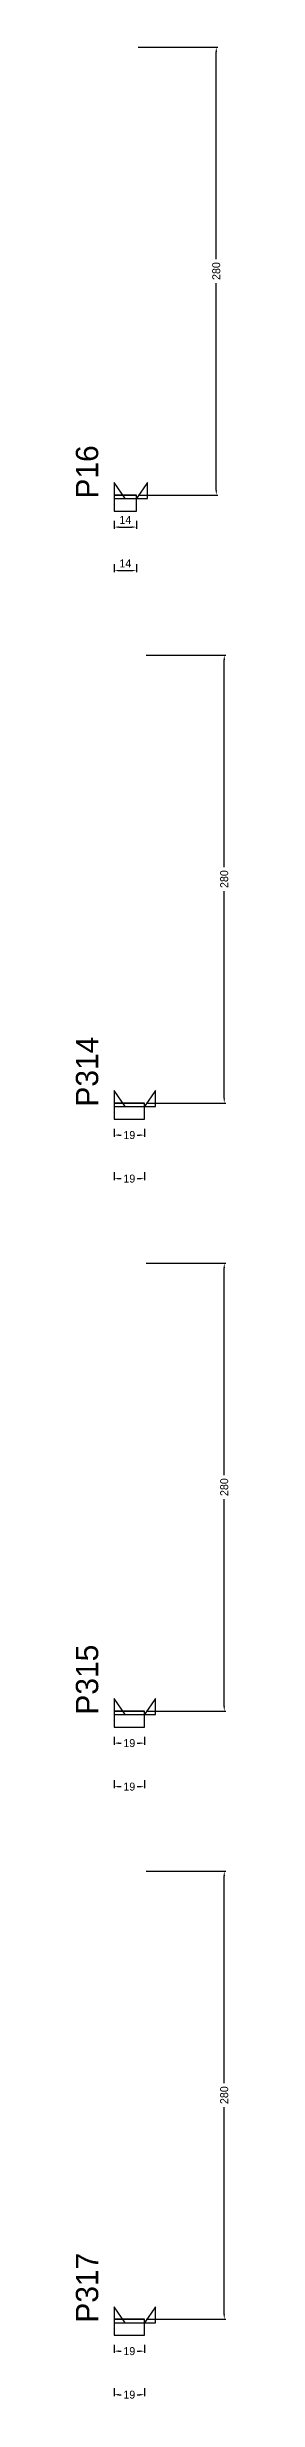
# Model space of a CAD drawing. Header units: centimetres. Extents: x -12000 to 4089, y -6086 to 2114.
# Drawn here: x 3976 to 4072, y -1188 to 282 of the extents above; entities that cross this region are included whole.
import ezdxf

# ---------------------------------------------------------------- set-up
doc = ezdxf.new("R2010")
doc.units = ezdxf.units.CM
for name, color, linetype in [('NOMENCLATURA', 7, 'Continuous'), ('SARR_2.2x10', 60, 'Continuous'), ('SARR_2.2x7', 40, 'Continuous')]:
    doc.layers.add(name, color=color, linetype=linetype)
doc.dimstyles.new('PAINEL-NOVA', dxfattribs={"dimtxt": 5, "dimasz": 3, "dimexe": 1, "dimexo": 1, "dimgap": 1, "dimtad": 1, "dimcen": 2.5, "dimazin": 3, "dimtfac": 1, "dimtmove": 0, "dimatfit": 3})

# ---------------------------------------------------------------- blocks, each defined once
blk = doc.blocks.new('_CLOSEDFILLED')
at = {"color": 0, "linetype": 'BYBLOCK'}
blk.add_solid([(-1, 0.16), (0, 0), (-1, -0.16)], dxfattribs=at)
blk = doc.blocks.new('*D21')
for p, q in [((4000, -13.8), (4000, -18.8)), ((4014, -13.8), (4014, -18.8)), ((4003, -17.8), (4011, -17.8))]:
    blk.add_line(p, q)
at = {"layer": 'Defpoints'}
for p in [(4000, -12.8), (4014, -12.8), (4000, -17.8)]:
    blk.add_point(p, dxfattribs=at)
at = {"layer": 'SARR_2.2x10', "xscale": 3, "yscale": 3, "rotation": 180}
blk.add_blockref('_CLOSEDFILLED', (4000, -17.8), dxfattribs=at)
at = {"layer": 'SARR_2.2x10', "xscale": 3, "yscale": 3}
blk.add_blockref('_CLOSEDFILLED', (4014, -17.8), dxfattribs=at)
at = {"layer": 'SARR_2.2x10', "insert": (4007, -13.3), "char_height": 5, "attachment_point": 5}
blk.add_mtext('14', dxfattribs=at)
blk = doc.blocks.new('*D22')
for p, q in [((4015, 282.2), (4065, 282.2)), ((4064, 149.7), (4064, 279.2)), ((4064, 5.2), (4064, 134.7)), ((4015, 2.2), (4065, 2.2))]:
    blk.add_line(p, q)
at = {"layer": 'Defpoints'}
for p in [(4014, 282.2), (4014, 2.2), (4064, 2.2)]:
    blk.add_point(p, dxfattribs=at)
at = {"layer": 'SARR_2.2x10', "xscale": 3, "yscale": 3}
for p, rotation in [((4064, 282.2), 90), ((4064, 2.2), 270)]:
    blk.add_blockref('_CLOSEDFILLED', p, dxfattribs=dict(at, rotation=rotation))
at = {"layer": 'SARR_2.2x10', "insert": (4064, 142.2), "char_height": 5, "attachment_point": 5, "rotation": 90}
blk.add_mtext('280', dxfattribs=at)
blk = doc.blocks.new('*D23')
for p, q in [((4015, 282.2), (4065, 282.2)), ((4064, 149.7), (4064, 279.2)), ((4064, 5.2), (4064, 134.7)), ((4015, 2.2), (4065, 2.2))]:
    blk.add_line(p, q)
at = {"layer": 'Defpoints'}
for p in [(4014, 282.2), (4014, 2.2), (4064, 2.2)]:
    blk.add_point(p, dxfattribs=at)
at = {"layer": 'SARR_2.2x10', "xscale": 3, "yscale": 3}
for p, rotation in [((4064, 282.2), 90), ((4064, 2.2), 270)]:
    blk.add_blockref('_CLOSEDFILLED', p, dxfattribs=dict(at, rotation=rotation))
at = {"layer": 'SARR_2.2x10', "insert": (4064, 142.2), "char_height": 5, "attachment_point": 5, "rotation": 90}
blk.add_mtext('280', dxfattribs=at)
blk = doc.blocks.new('*D24')
for p, q in [((4015, 282.2), (4065, 282.2)), ((4064, 149.7), (4064, 279.2)), ((4064, 5.2), (4064, 134.7)), ((4015, 2.2), (4065, 2.2))]:
    blk.add_line(p, q)
at = {"layer": 'Defpoints'}
for p in [(4014, 282.2), (4014, 2.2), (4064, 2.2)]:
    blk.add_point(p, dxfattribs=at)
at = {"layer": 'SARR_2.2x10', "xscale": 3, "yscale": 3}
for p, rotation in [((4064, 282.2), 90), ((4064, 2.2), 270)]:
    blk.add_blockref('_CLOSEDFILLED', p, dxfattribs=dict(at, rotation=rotation))
at = {"layer": 'SARR_2.2x10', "insert": (4064, 142.2), "char_height": 5, "attachment_point": 5, "rotation": 90}
blk.add_mtext('280', dxfattribs=at)
blk = doc.blocks.new('*D25')
for p, q in [((4015, 282.2), (4065, 282.2)), ((4064, 149.7), (4064, 279.2)), ((4064, 5.2), (4064, 134.7)), ((4015, 2.2), (4065, 2.2))]:
    blk.add_line(p, q)
at = {"layer": 'Defpoints'}
for p in [(4014, 282.2), (4014, 2.2), (4064, 2.2)]:
    blk.add_point(p, dxfattribs=at)
at = {"layer": 'SARR_2.2x10', "xscale": 3, "yscale": 3}
for p, rotation in [((4064, 282.2), 90), ((4064, 2.2), 270)]:
    blk.add_blockref('_CLOSEDFILLED', p, dxfattribs=dict(at, rotation=rotation))
at = {"layer": 'SARR_2.2x10', "insert": (4064, 142.2), "char_height": 5, "attachment_point": 5, "rotation": 90}
blk.add_mtext('280', dxfattribs=at)
blk = doc.blocks.new('*D26')
for p, q in [((4000, -41), (4000, -46)), ((4014, -41), (4014, -46)), ((4003, -45), (4011, -45))]:
    blk.add_line(p, q)
at = {"layer": 'Defpoints'}
for p in [(4000, -40), (4014, -40), (4000, -45)]:
    blk.add_point(p, dxfattribs=at)
at = {"layer": 'SARR_2.2x10', "xscale": 3, "yscale": 3, "rotation": 180}
blk.add_blockref('_CLOSEDFILLED', (4000, -45), dxfattribs=at)
at = {"layer": 'SARR_2.2x10', "xscale": 3, "yscale": 3}
blk.add_blockref('_CLOSEDFILLED', (4014, -45), dxfattribs=at)
at = {"layer": 'SARR_2.2x10', "insert": (4007, -40.5), "char_height": 5, "attachment_point": 5}
blk.add_mtext('14', dxfattribs=at)
blk = doc.blocks.new('GRA-E')
at = {"layer": 'SARR_2.2x7'}
blk.add_lwpolyline([(0, 0), (7, 0), (0, 10)], close=True, dxfattribs=at)
blk = doc.blocks.new('GRA-D')
at = {"layer": 'SARR_2.2x7'}
blk.add_lwpolyline([(0, 0), (7, 0), (7, 10)], close=True, dxfattribs=at)
blk = doc.blocks.new('*D47')
for p, q in [((4000, -393.8), (4000, -398.8)), ((4019, -393.8), (4019, -398.8)), ((4003, -397.8), (4004.5, -397.8)), ((4014.5, -397.8), (4016, -397.8))]:
    blk.add_line(p, q)
at = {"layer": 'Defpoints'}
for p in [(4000, -392.8), (4019, -392.8), (4000, -397.8)]:
    blk.add_point(p, dxfattribs=at)
at = {"layer": 'SARR_2.2x10', "xscale": 3, "yscale": 3, "rotation": 180}
blk.add_blockref('_CLOSEDFILLED', (4000, -397.8), dxfattribs=at)
at = {"layer": 'SARR_2.2x10', "xscale": 3, "yscale": 3}
blk.add_blockref('_CLOSEDFILLED', (4019, -397.8), dxfattribs=at)
at = {"layer": 'SARR_2.2x10', "insert": (4009.5, -397.8), "char_height": 5, "attachment_point": 5}
blk.add_mtext('19', dxfattribs=at)
blk = doc.blocks.new('*D48')
for p, q in [((4020, -97.8), (4070, -97.8)), ((4069, -230.3), (4069, -100.8)), ((4069, -374.8), (4069, -245.3)), ((4020, -377.8), (4070, -377.8))]:
    blk.add_line(p, q)
at = {"layer": 'Defpoints'}
for p in [(4019, -97.8), (4019, -377.8), (4069, -377.8)]:
    blk.add_point(p, dxfattribs=at)
at = {"layer": 'SARR_2.2x10', "xscale": 3, "yscale": 3}
for p, rotation in [((4069, -97.8), 90), ((4069, -377.8), 270)]:
    blk.add_blockref('_CLOSEDFILLED', p, dxfattribs=dict(at, rotation=rotation))
at = {"layer": 'SARR_2.2x10', "insert": (4069, -237.8), "char_height": 5, "attachment_point": 5, "rotation": 90}
blk.add_mtext('280', dxfattribs=at)
blk = doc.blocks.new('*D49')
for p, q in [((4020, -97.8), (4070, -97.8)), ((4069, -230.3), (4069, -100.8)), ((4069, -374.8), (4069, -245.3)), ((4020, -377.8), (4070, -377.8))]:
    blk.add_line(p, q)
at = {"layer": 'Defpoints'}
for p in [(4019, -97.8), (4019, -377.8), (4069, -377.8)]:
    blk.add_point(p, dxfattribs=at)
at = {"layer": 'SARR_2.2x10', "xscale": 3, "yscale": 3}
for p, rotation in [((4069, -97.8), 90), ((4069, -377.8), 270)]:
    blk.add_blockref('_CLOSEDFILLED', p, dxfattribs=dict(at, rotation=rotation))
at = {"layer": 'SARR_2.2x10', "insert": (4069, -237.8), "char_height": 5, "attachment_point": 5, "rotation": 90}
blk.add_mtext('280', dxfattribs=at)
blk = doc.blocks.new('*D50')
for p, q in [((4020, -97.8), (4070, -97.8)), ((4069, -230.3), (4069, -100.8)), ((4069, -374.8), (4069, -245.3)), ((4020, -377.8), (4070, -377.8))]:
    blk.add_line(p, q)
at = {"layer": 'Defpoints'}
for p in [(4019, -97.8), (4019, -377.8), (4069, -377.8)]:
    blk.add_point(p, dxfattribs=at)
at = {"layer": 'SARR_2.2x10', "xscale": 3, "yscale": 3}
for p, rotation in [((4069, -97.8), 90), ((4069, -377.8), 270)]:
    blk.add_blockref('_CLOSEDFILLED', p, dxfattribs=dict(at, rotation=rotation))
at = {"layer": 'SARR_2.2x10', "insert": (4069, -237.8), "char_height": 5, "attachment_point": 5, "rotation": 90}
blk.add_mtext('280', dxfattribs=at)
blk = doc.blocks.new('*D51')
for p, q in [((4020, -97.8), (4070, -97.8)), ((4069, -230.3), (4069, -100.8)), ((4069, -374.8), (4069, -245.3)), ((4020, -377.8), (4070, -377.8))]:
    blk.add_line(p, q)
at = {"layer": 'Defpoints'}
for p in [(4019, -97.8), (4019, -377.8), (4069, -377.8)]:
    blk.add_point(p, dxfattribs=at)
at = {"layer": 'SARR_2.2x10', "xscale": 3, "yscale": 3}
for p, rotation in [((4069, -97.8), 90), ((4069, -377.8), 270)]:
    blk.add_blockref('_CLOSEDFILLED', p, dxfattribs=dict(at, rotation=rotation))
at = {"layer": 'SARR_2.2x10', "insert": (4069, -237.8), "char_height": 5, "attachment_point": 5, "rotation": 90}
blk.add_mtext('280', dxfattribs=at)
blk = doc.blocks.new('*D52')
for p, q in [((4000, -421), (4000, -426)), ((4003, -425), (4004.5, -425)), ((4014.5, -425), (4016, -425)), ((4019, -421), (4019, -426))]:
    blk.add_line(p, q)
at = {"layer": 'Defpoints'}
for p in [(4000, -420), (4000, -425), (4019, -420)]:
    blk.add_point(p, dxfattribs=at)
at = {"layer": 'SARR_2.2x10', "xscale": 3, "yscale": 3, "rotation": 180}
blk.add_blockref('_CLOSEDFILLED', (4000, -425), dxfattribs=at)
at = {"layer": 'SARR_2.2x10', "xscale": 3, "yscale": 3}
blk.add_blockref('_CLOSEDFILLED', (4019, -425), dxfattribs=at)
at = {"layer": 'SARR_2.2x10', "insert": (4009.5, -425), "char_height": 5, "attachment_point": 5}
blk.add_mtext('19', dxfattribs=at)
blk = doc.blocks.new('*D73')
for p, q in [((4000, -773.8), (4000, -778.8)), ((4003, -777.8), (4004.5, -777.8)), ((4014.5, -777.8), (4016, -777.8)), ((4019, -773.8), (4019, -778.8))]:
    blk.add_line(p, q)
at = {"layer": 'Defpoints'}
for p in [(4000, -772.8), (4000, -777.8), (4019, -772.8)]:
    blk.add_point(p, dxfattribs=at)
at = {"layer": 'SARR_2.2x10', "xscale": 3, "yscale": 3, "rotation": 180}
blk.add_blockref('_CLOSEDFILLED', (4000, -777.8), dxfattribs=at)
at = {"layer": 'SARR_2.2x10', "xscale": 3, "yscale": 3}
blk.add_blockref('_CLOSEDFILLED', (4019, -777.8), dxfattribs=at)
at = {"layer": 'SARR_2.2x10', "insert": (4009.5, -777.8), "char_height": 5, "attachment_point": 5}
blk.add_mtext('19', dxfattribs=at)
blk = doc.blocks.new('*D74')
for p, q in [((4020, -477.8), (4070, -477.8)), ((4069, -610.3), (4069, -480.8)), ((4069, -754.8), (4069, -625.3)), ((4020, -757.8), (4070, -757.8))]:
    blk.add_line(p, q)
at = {"layer": 'Defpoints'}
for p in [(4019, -477.8), (4019, -757.8), (4069, -757.8)]:
    blk.add_point(p, dxfattribs=at)
at = {"layer": 'SARR_2.2x10', "xscale": 3, "yscale": 3}
for p, rotation in [((4069, -477.8), 90), ((4069, -757.8), 270)]:
    blk.add_blockref('_CLOSEDFILLED', p, dxfattribs=dict(at, rotation=rotation))
at = {"layer": 'SARR_2.2x10', "insert": (4069, -617.8), "char_height": 5, "attachment_point": 5, "rotation": 90}
blk.add_mtext('280', dxfattribs=at)
blk = doc.blocks.new('*D75')
for p, q in [((4020, -477.8), (4070, -477.8)), ((4069, -610.3), (4069, -480.8)), ((4069, -754.8), (4069, -625.3)), ((4020, -757.8), (4070, -757.8))]:
    blk.add_line(p, q)
at = {"layer": 'Defpoints'}
for p in [(4019, -477.8), (4019, -757.8), (4069, -757.8)]:
    blk.add_point(p, dxfattribs=at)
at = {"layer": 'SARR_2.2x10', "xscale": 3, "yscale": 3}
for p, rotation in [((4069, -477.8), 90), ((4069, -757.8), 270)]:
    blk.add_blockref('_CLOSEDFILLED', p, dxfattribs=dict(at, rotation=rotation))
at = {"layer": 'SARR_2.2x10', "insert": (4069, -617.8), "char_height": 5, "attachment_point": 5, "rotation": 90}
blk.add_mtext('280', dxfattribs=at)
blk = doc.blocks.new('*D76')
for p, q in [((4020, -477.8), (4070, -477.8)), ((4069, -610.3), (4069, -480.8)), ((4069, -754.8), (4069, -625.3)), ((4020, -757.8), (4070, -757.8))]:
    blk.add_line(p, q)
at = {"layer": 'Defpoints'}
for p in [(4019, -477.8), (4019, -757.8), (4069, -757.8)]:
    blk.add_point(p, dxfattribs=at)
at = {"layer": 'SARR_2.2x10', "xscale": 3, "yscale": 3}
for p, rotation in [((4069, -477.8), 90), ((4069, -757.8), 270)]:
    blk.add_blockref('_CLOSEDFILLED', p, dxfattribs=dict(at, rotation=rotation))
at = {"layer": 'SARR_2.2x10', "insert": (4069, -617.8), "char_height": 5, "attachment_point": 5, "rotation": 90}
blk.add_mtext('280', dxfattribs=at)
blk = doc.blocks.new('*D77')
for p, q in [((4020, -477.8), (4070, -477.8)), ((4069, -610.3), (4069, -480.8)), ((4069, -754.8), (4069, -625.3)), ((4020, -757.8), (4070, -757.8))]:
    blk.add_line(p, q)
at = {"layer": 'Defpoints'}
for p in [(4019, -477.8), (4019, -757.8), (4069, -757.8)]:
    blk.add_point(p, dxfattribs=at)
at = {"layer": 'SARR_2.2x10', "xscale": 3, "yscale": 3}
for p, rotation in [((4069, -477.8), 90), ((4069, -757.8), 270)]:
    blk.add_blockref('_CLOSEDFILLED', p, dxfattribs=dict(at, rotation=rotation))
at = {"layer": 'SARR_2.2x10', "insert": (4069, -617.8), "char_height": 5, "attachment_point": 5, "rotation": 90}
blk.add_mtext('280', dxfattribs=at)
blk = doc.blocks.new('*D78')
for p, q in [((4000, -801), (4000, -806)), ((4003, -805), (4004.5, -805)), ((4014.5, -805), (4016, -805)), ((4019, -801), (4019, -806))]:
    blk.add_line(p, q)
at = {"layer": 'Defpoints'}
for p in [(4000, -800), (4000, -805), (4019, -800)]:
    blk.add_point(p, dxfattribs=at)
at = {"layer": 'SARR_2.2x10', "xscale": 3, "yscale": 3, "rotation": 180}
blk.add_blockref('_CLOSEDFILLED', (4000, -805), dxfattribs=at)
at = {"layer": 'SARR_2.2x10', "xscale": 3, "yscale": 3}
blk.add_blockref('_CLOSEDFILLED', (4019, -805), dxfattribs=at)
at = {"layer": 'SARR_2.2x10', "insert": (4009.5, -805), "char_height": 5, "attachment_point": 5}
blk.add_mtext('19', dxfattribs=at)
blk = doc.blocks.new('*D99')
for p, q in [((4000, -1153.8), (4000, -1158.8)), ((4003, -1157.8), (4004.5, -1157.8)), ((4014.5, -1157.8), (4016, -1157.8)), ((4019, -1153.8), (4019, -1158.8))]:
    blk.add_line(p, q)
at = {"layer": 'Defpoints'}
for p in [(4000, -1152.8), (4000, -1157.8), (4019, -1152.8)]:
    blk.add_point(p, dxfattribs=at)
at = {"layer": 'SARR_2.2x10', "xscale": 3, "yscale": 3, "rotation": 180}
blk.add_blockref('_CLOSEDFILLED', (4000, -1157.8), dxfattribs=at)
at = {"layer": 'SARR_2.2x10', "xscale": 3, "yscale": 3}
blk.add_blockref('_CLOSEDFILLED', (4019, -1157.8), dxfattribs=at)
at = {"layer": 'SARR_2.2x10', "insert": (4009.5, -1157.8), "char_height": 5, "attachment_point": 5}
blk.add_mtext('19', dxfattribs=at)
blk = doc.blocks.new('*D100')
for p, q in [((4020, -857.8), (4070, -857.8)), ((4069, -990.3), (4069, -860.8)), ((4069, -1134.8), (4069, -1005.3)), ((4020, -1137.8), (4070, -1137.8))]:
    blk.add_line(p, q)
at = {"layer": 'Defpoints'}
for p in [(4019, -857.8), (4019, -1137.8), (4069, -1137.8)]:
    blk.add_point(p, dxfattribs=at)
at = {"layer": 'SARR_2.2x10', "xscale": 3, "yscale": 3}
for p, rotation in [((4069, -857.8), 90), ((4069, -1137.8), 270)]:
    blk.add_blockref('_CLOSEDFILLED', p, dxfattribs=dict(at, rotation=rotation))
at = {"layer": 'SARR_2.2x10', "insert": (4069, -997.8), "char_height": 5, "attachment_point": 5, "rotation": 90}
blk.add_mtext('280', dxfattribs=at)
blk = doc.blocks.new('*D101')
for p, q in [((4020, -857.8), (4070, -857.8)), ((4069, -990.3), (4069, -860.8)), ((4069, -1134.8), (4069, -1005.3)), ((4020, -1137.8), (4070, -1137.8))]:
    blk.add_line(p, q)
at = {"layer": 'Defpoints'}
for p in [(4019, -857.8), (4019, -1137.8), (4069, -1137.8)]:
    blk.add_point(p, dxfattribs=at)
at = {"layer": 'SARR_2.2x10', "xscale": 3, "yscale": 3}
for p, rotation in [((4069, -857.8), 90), ((4069, -1137.8), 270)]:
    blk.add_blockref('_CLOSEDFILLED', p, dxfattribs=dict(at, rotation=rotation))
at = {"layer": 'SARR_2.2x10', "insert": (4069, -997.8), "char_height": 5, "attachment_point": 5, "rotation": 90}
blk.add_mtext('280', dxfattribs=at)
blk = doc.blocks.new('*D102')
for p, q in [((4020, -857.8), (4070, -857.8)), ((4069, -990.3), (4069, -860.8)), ((4069, -1134.8), (4069, -1005.3)), ((4020, -1137.8), (4070, -1137.8))]:
    blk.add_line(p, q)
at = {"layer": 'Defpoints'}
for p in [(4019, -857.8), (4019, -1137.8), (4069, -1137.8)]:
    blk.add_point(p, dxfattribs=at)
at = {"layer": 'SARR_2.2x10', "xscale": 3, "yscale": 3}
for p, rotation in [((4069, -857.8), 90), ((4069, -1137.8), 270)]:
    blk.add_blockref('_CLOSEDFILLED', p, dxfattribs=dict(at, rotation=rotation))
at = {"layer": 'SARR_2.2x10', "insert": (4069, -997.8), "char_height": 5, "attachment_point": 5, "rotation": 90}
blk.add_mtext('280', dxfattribs=at)
blk = doc.blocks.new('*D103')
for p, q in [((4020, -857.8), (4070, -857.8)), ((4069, -990.3), (4069, -860.8)), ((4069, -1134.8), (4069, -1005.3)), ((4020, -1137.8), (4070, -1137.8))]:
    blk.add_line(p, q)
at = {"layer": 'Defpoints'}
for p in [(4019, -857.8), (4019, -1137.8), (4069, -1137.8)]:
    blk.add_point(p, dxfattribs=at)
at = {"layer": 'SARR_2.2x10', "xscale": 3, "yscale": 3}
for p, rotation in [((4069, -857.8), 90), ((4069, -1137.8), 270)]:
    blk.add_blockref('_CLOSEDFILLED', p, dxfattribs=dict(at, rotation=rotation))
at = {"layer": 'SARR_2.2x10', "insert": (4069, -997.8), "char_height": 5, "attachment_point": 5, "rotation": 90}
blk.add_mtext('280', dxfattribs=at)
blk = doc.blocks.new('*D104')
for p, q in [((4000, -1181), (4000, -1186)), ((4003, -1185), (4004.5, -1185)), ((4014.5, -1185), (4016, -1185)), ((4019, -1181), (4019, -1186))]:
    blk.add_line(p, q)
at = {"layer": 'Defpoints'}
for p in [(4000, -1180), (4000, -1185), (4019, -1180)]:
    blk.add_point(p, dxfattribs=at)
at = {"layer": 'SARR_2.2x10', "xscale": 3, "yscale": 3, "rotation": 180}
blk.add_blockref('_CLOSEDFILLED', (4000, -1185), dxfattribs=at)
at = {"layer": 'SARR_2.2x10', "xscale": 3, "yscale": 3}
blk.add_blockref('_CLOSEDFILLED', (4019, -1185), dxfattribs=at)
at = {"layer": 'SARR_2.2x10', "insert": (4009.5, -1185), "char_height": 5, "attachment_point": 5}
blk.add_mtext('19', dxfattribs=at)

msp = doc.modelspace()

# ---------------------------------------------------------------- linework, layer by layer
at = {"layer": 'SARR_2.2x10'}
for p, q in [((4014, 2.2), (4000, 2.2)), ((4000, 2.2), (4000, -7.8)), ((4014, -7.8), (4014, 2.2)), ((4000, -7.8), (4014, -7.8)), ((4019, -377.8), (4000, -377.8)), ((4000, -377.8), (4000, -387.8)), ((4019, -387.8), (4019, -377.8)), ((4000, -387.8), (4019, -387.8)), ((4019, -757.8), (4000, -757.8)), ((4000, -757.8), (4000, -767.8)), ((4019, -767.8), (4019, -757.8)), ((4000, -767.8), (4019, -767.8)), ((4019, -1137.8), (4000, -1137.8)), ((4000, -1137.8), (4000, -1147.8)), ((4019, -1147.8), (4019, -1137.8)), ((4000, -1147.8), (4019, -1147.8))]:
    msp.add_line(p, q, dxfattribs=at)
at = {"layer": 'SARR_2.2x7'}
for p, q in [((4014, 2.2), (4000, 2.2)), ((4000, 2.2), (4000, 0)), ((4000, 2.2), (4007, 2.2)), ((4000, 2.2), (4007, 2.2)), ((4000, 2.2), (4007, 2.2)), ((4000, 2.2), (4007, 2.2)), ((4000, 0), (4014, 0)), ((4007, 2.2), (4014, 2.2)), ((4007, 2.2), (4014, 2.2)), ((4007, 2.2), (4014, 2.2)), ((4007, 2.2), (4014, 2.2)), ((4014, 0), (4014, 2.2)), ((4019, -377.8), (4000, -377.8)), ((4000, -377.8), (4000, -380)), ((4000, -377.8), (4007, -377.8)), ((4000, -377.8), (4007, -377.8)), ((4000, -377.8), (4007, -377.8)), ((4000, -377.8), (4007, -377.8)), ((4000, -380), (4019, -380)), ((4007, -377.8), (4019, -377.8)), ((4007, -377.8), (4019, -377.8)), ((4007, -377.8), (4019, -377.8)), ((4007, -377.8), (4019, -377.8)), ((4019, -380), (4019, -377.8)), ((4019, -757.8), (4000, -757.8)), ((4000, -757.8), (4000, -760)), ((4000, -757.8), (4007, -757.8)), ((4000, -757.8), (4007, -757.8)), ((4000, -757.8), (4007, -757.8)), ((4000, -757.8), (4007, -757.8)), ((4000, -760), (4019, -760)), ((4007, -757.8), (4019, -757.8)), ((4007, -757.8), (4019, -757.8)), ((4007, -757.8), (4019, -757.8)), ((4007, -757.8), (4019, -757.8)), ((4019, -760), (4019, -757.8)), ((4019, -1137.8), (4000, -1137.8)), ((4000, -1137.8), (4000, -1140)), ((4000, -1137.8), (4007, -1137.8)), ((4000, -1137.8), (4007, -1137.8)), ((4000, -1137.8), (4007, -1137.8)), ((4000, -1137.8), (4007, -1137.8)), ((4000, -1140), (4019, -1140)), ((4007, -1137.8), (4019, -1137.8)), ((4007, -1137.8), (4019, -1137.8)), ((4007, -1137.8), (4019, -1137.8)), ((4007, -1137.8), (4019, -1137.8)), ((4019, -1140), (4019, -1137.8))]:
    msp.add_line(p, q, dxfattribs=at)

# ---------------------------------------------------------------- block references
for name, p in [('GRA-E', (4000, 0)), ('GRA-D', (4014, 0)), ('GRA-E', (4000, -380)), ('GRA-D', (4019, -380)), ('GRA-E', (4000, -760)), ('GRA-D', (4019, -760)), ('GRA-E', (4000, -1140)), ('GRA-D', (4019, -1140))]:
    msp.add_blockref(name, p, dxfattribs=at)

# ---------------------------------------------------------------- texts
at = {"layer": 'NOMENCLATURA'}
for s, p in [('P16', (3990, 0)), ('P314', (3990, -380)), ('P315', (3990, -760)), ('P317', (3990, -1140))]:
    msp.add_text(s, height=14, rotation=90, dxfattribs=at).set_placement(p)

# ---------------------------------------------------------------- dimensions: what is measured, and where the dimension line sits
at = {"layer": 'SARR_2.2x10'}
for base, p1, p2, picture, middle in [((4064, 2.2), (4014, 2.2), (4014, 282.2), '*D22', (4064, 142.2)), ((4064, 2.2), (4014, 2.2), (4014, 282.2), '*D23', (4064, 142.2)), ((4064, 2.2), (4014, 2.2), (4014, 282.2), '*D24', (4064, 142.2)), ((4064, 2.2), (4014, 2.2), (4014, 282.2), '*D25', (4064, 142.2)), ((4069, -377.8), (4019, -377.8), (4019, -97.8), '*D48', (4069, -237.8)), ((4069, -377.8), (4019, -377.8), (4019, -97.8), '*D49', (4069, -237.8)), ((4069, -377.8), (4019, -377.8), (4019, -97.8), '*D50', (4069, -237.8)), ((4069, -377.8), (4019, -377.8), (4019, -97.8), '*D51', (4069, -237.8)), ((4069, -757.8), (4019, -757.8), (4019, -477.8), '*D74', (4069, -617.8)), ((4069, -757.8), (4019, -757.8), (4019, -477.8), '*D75', (4069, -617.8)), ((4069, -757.8), (4019, -757.8), (4019, -477.8), '*D76', (4069, -617.8)), ((4069, -757.8), (4019, -757.8), (4019, -477.8), '*D77', (4069, -617.8)), ((4069, -1137.8), (4019, -1137.8), (4019, -857.8), '*D100', (4069, -997.8)), ((4069, -1137.8), (4019, -1137.8), (4019, -857.8), '*D101', (4069, -997.8)), ((4069, -1137.8), (4019, -1137.8), (4019, -857.8), '*D102', (4069, -997.8)), ((4069, -1137.8), (4019, -1137.8), (4019, -857.8), '*D103', (4069, -997.8))]:
    dim = msp.add_linear_dim(base=base, p1=p1, p2=p2, angle=90, dimstyle='PAINEL-NOVA', dxfattribs=at)
    dim.commit()
    dim.dimension.update_dxf_attribs({"geometry": picture, "text_midpoint": middle})
for base, p1, p2, picture, middle in [((4000, -17.8), (4000, -12.8), (4014, -12.8), '*D21', (4007, -13.3)), ((4000, -45), (4000, -40), (4014, -40), '*D26', (4007, -40.5)), ((4000, -397.8), (4000, -392.8), (4019, -392.8), '*D47', (4009.5, -397.8)), ((4000, -425), (4000, -420), (4019, -420), '*D52', (4009.5, -425)), ((4000, -777.8), (4000, -772.8), (4019, -772.8), '*D73', (4009.5, -777.8)), ((4000, -805), (4000, -800), (4019, -800), '*D78', (4009.5, -805)), ((4000, -1157.8), (4000, -1152.8), (4019, -1152.8), '*D99', (4009.5, -1157.8)), ((4000, -1185), (4000, -1180), (4019, -1180), '*D104', (4009.5, -1185))]:
    dim = msp.add_linear_dim(base=base, p1=p1, p2=p2, dimstyle='PAINEL-NOVA', dxfattribs=at)
    dim.commit()
    dim.dimension.update_dxf_attribs({"geometry": picture, "text_midpoint": middle})

doc.saveas('drawing.dxf')
